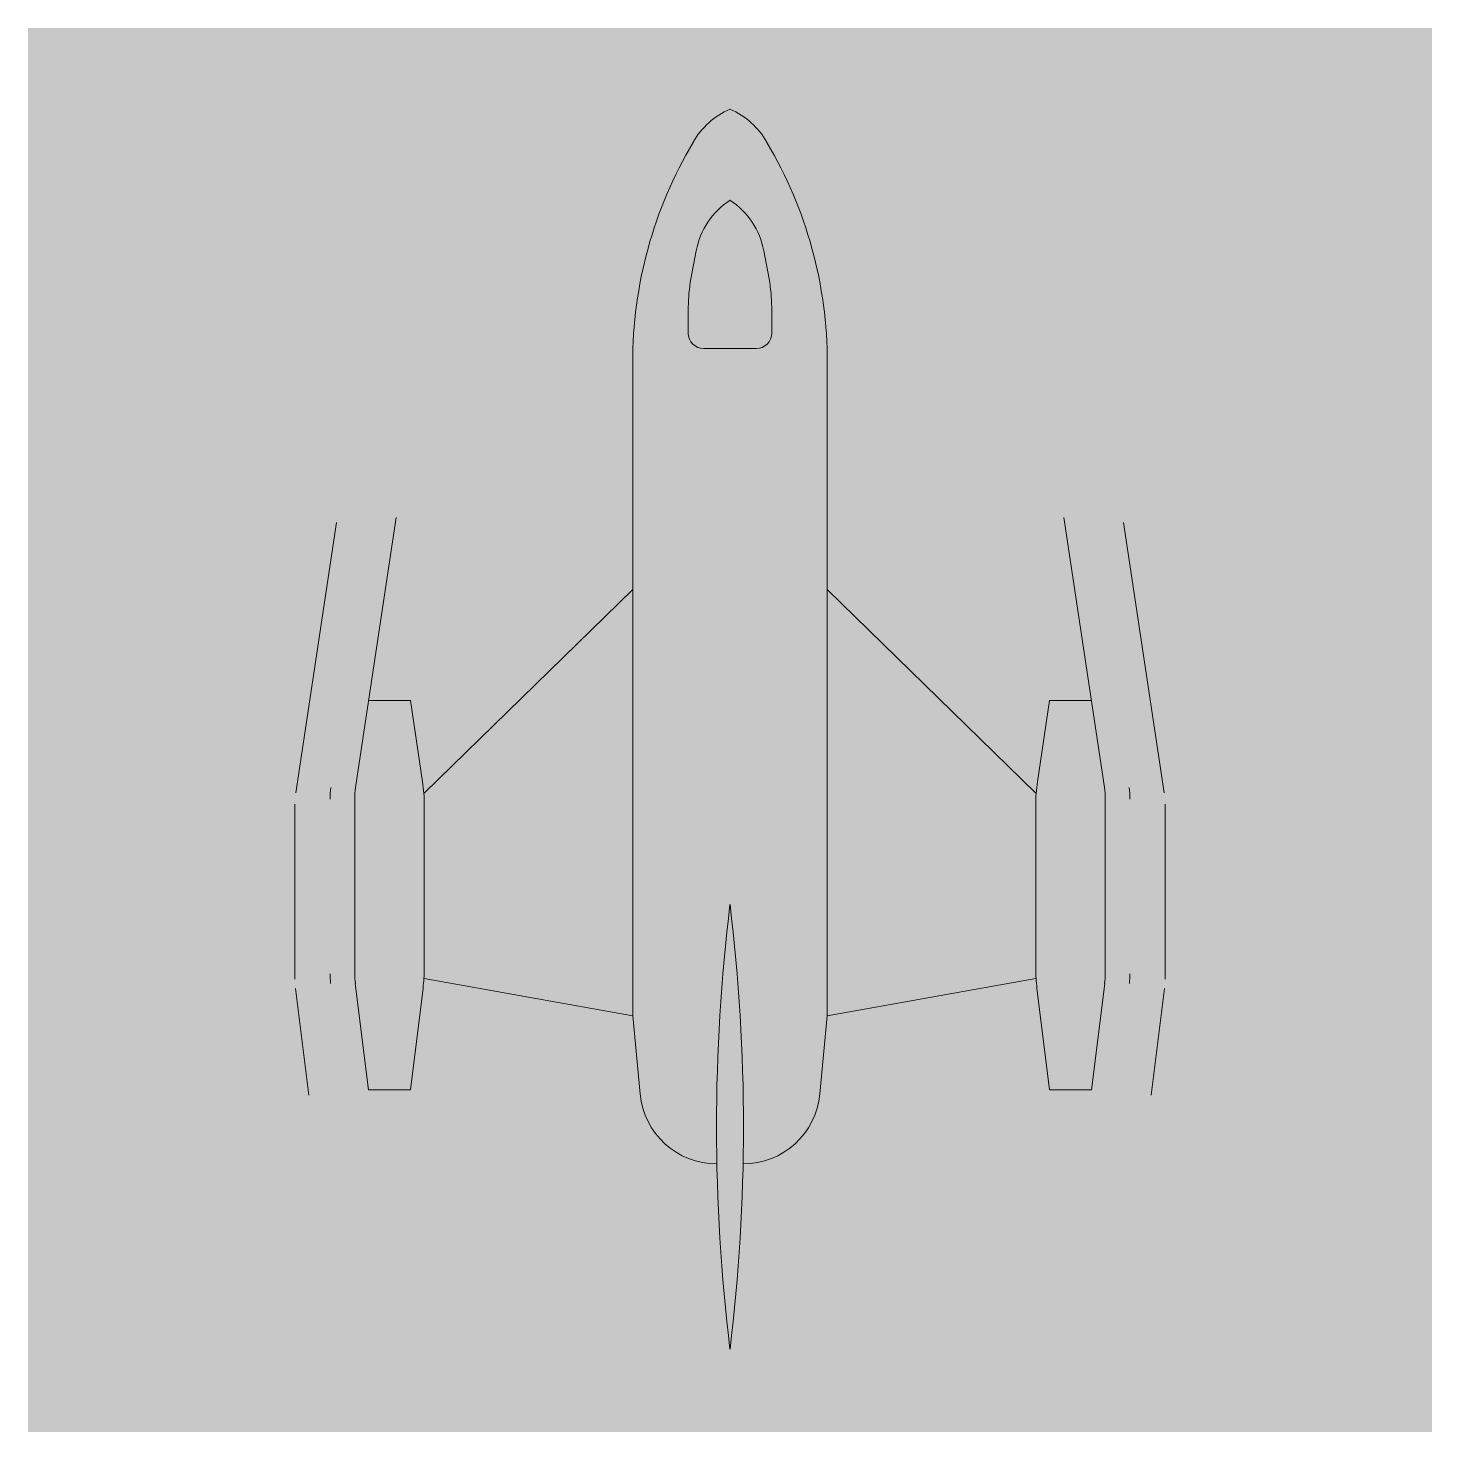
# Model space of a CAD drawing. Header units: millimetres. Extents: x -5 to 5, y -5 to 5.
import ezdxf

# ---------------------------------------------------------------- set-up
doc = ezdxf.new("R2010")
doc.units = ezdxf.units.MM
doc.layers.get('0').update_dxf_attribs({"lineweight": 25, "true_color": 0x000000})

msp = doc.modelspace()

# ---------------------------------------------------------------- hatches: boundary and pattern name
at = {"true_color": 0x000000}
msp.add_hatch(color=7, dxfattribs=at).paths.add_polyline_path([(-5, -5), (-5, 5), (5, 5), (5, -5)])

# ---------------------------------------------------------------- linework, layer by layer
at = {"color": 7, "lineweight": 15, "true_color": 0xffffff}
for p, q in [((-0.241, 3.413), (-0.278, 3.214)), ((0.241, 3.413), (0.278, 3.214)), ((-0.297, 3.011), (-0.297, 2.827)), ((0.297, 3.011), (0.297, 2.827)), ((-0.187, 2.717), (0, 2.717)), ((0.187, 2.717), (0, 2.717))]:
    msp.add_line(p, q, dxfattribs=at)
at = {"color": 7, "lineweight": 20, "true_color": 0xffffff}
for p, q in [((-0.693, 2.615), (-0.693, 1.001)), ((0.693, 2.615), (0.693, 1.001)), ((-2.378, 1.514), (-2.667, -0.41)), ((2.378, 1.514), (2.667, -0.41)), ((-2.804, 1.477), (-3.093, -0.447)), ((2.804, 1.477), (3.093, -0.447)), ((-0.693, 1.001), (-2.178, -0.451)), ((-0.693, 1.001), (-0.693, -2.035)), ((0.693, 1.001), (2.178, -0.451)), ((0.693, 1.001), (0.693, -2.035)), ((-2.277, 0.209), (-2.574, 0.209)), ((-2.19, -0.37), (-2.277, 0.209)), ((2.19, -0.37), (2.277, 0.209)), ((2.277, 0.209), (2.574, 0.209)), ((-2.673, -0.492), (-2.673, -1.737)), ((2.673, -0.492), (2.673, -1.737)), ((-3.099, -0.529), (-3.099, -1.774)), ((-2.178, -1.702), (-2.178, -0.533)), ((2.178, -1.702), (2.178, -0.533)), ((3.099, -0.529), (3.099, -1.774)), ((-2.178, -1.771), (-0.693, -2.035)), ((2.178, -1.771), (0.693, -2.035)), ((-3.095, -1.842), (-3, -2.6)), ((-2.669, -1.805), (-2.574, -2.563)), ((-2.277, -2.563), (-2.186, -1.839)), ((2.277, -2.563), (2.186, -1.839)), ((2.669, -1.805), (2.574, -2.563)), ((3.095, -1.842), (3, -2.6)), ((-0.693, -2.035), (-0.641, -2.592)), ((0.693, -2.035), (0.641, -2.592)), ((-2.574, -2.563), (-2.277, -2.563)), ((2.574, -2.563), (2.277, -2.563))]:
    msp.add_line(p, q, dxfattribs=at)
for centre, radius, start, end in [((0.217, 3.917), 0.55, 113.2093, 150.6422), ((-0.217, 3.917), 0.55, 29.3578, 66.7907), ((2.374, 2.619), 3.067, 149.281, 180.0845), ((-2.374, 2.619), 3.067, 359.9155, 30.719), ((-3.278, -0.533), 1.1, 0, 8.5308), ((3.278, -0.533), 1.1, 171.4692, 180), ((-2.299, -0.492), 0.55, 171.4692, 180), ((-2.123, -0.492), 0.55, 171.4692, 180), ((2.123, -0.492), 0.55, 360, 8.5308), ((2.299, -0.492), 0.55, 360, 8.5308), ((13.047, -2.827), 13.143, 173.0778, 186.9222), ((-13.047, -2.827), 13.143, 353.0778, 6.9222), ((-2.299, -1.737), 0.55, 180, 187.125), ((-2.123, -1.737), 0.55, 180, 187.125), ((-3.278, -1.702), 1.1, 352.875, 0), ((3.278, -1.702), 1.1, 180, 187.125), ((2.123, -1.737), 0.55, 352.875, 360), ((2.299, -1.737), 0.55, 352.875, 360), ((-0.093, -2.541), 0.55, 185.3558, 270), ((0.093, -2.541), 0.55, 270, 354.6442)]:
    msp.add_arc(centre, radius, start, end, dxfattribs=at)
at = {"color": 7, "lineweight": 15, "true_color": 0xffffff}
for centre, radius, start, end in [((0.3, 3.312), 0.55, 123.0406, 169.3803), ((-0.3, 3.312), 0.55, 10.6197, 56.9594), ((0.803, 3.011), 1.1, 169.3803, 180), ((-0.803, 3.011), 1.1, 360, 10.6197), ((-0.187, 2.827), 0.11, 180, 270), ((0.187, 2.827), 0.11, 270, 360)]:
    msp.add_arc(centre, radius, start, end, dxfattribs=at)

doc.saveas('drawing.dxf')
